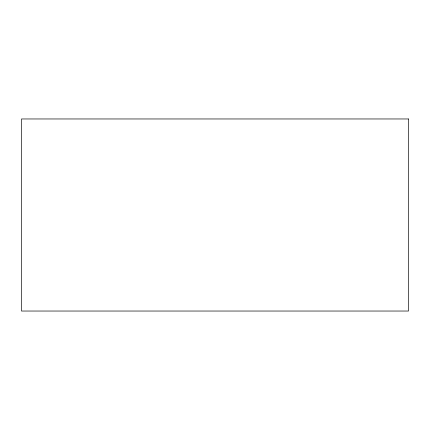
<?xml version="1.0" encoding="UTF-8"?>
<svg xmlns="http://www.w3.org/2000/svg" width="430" height="430" viewBox="0 0 430 430"><rect width="100%" height="100%" fill="white"/><g stroke="black" fill="none" stroke-linecap="round" stroke-linejoin="round"><path stroke-width="0.64" d="M408.5 118.965L21.5 118.965L21.5 311.035L408.5 311.035L408.5 118.965"/></g></svg>
